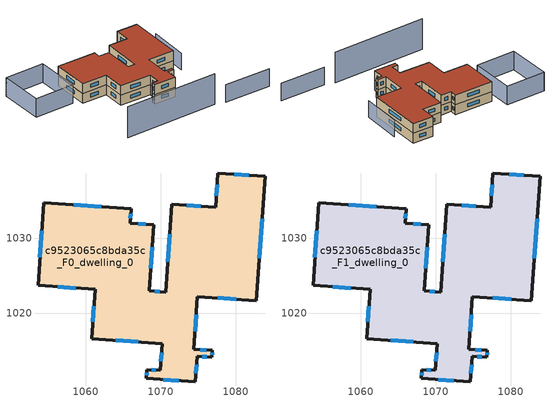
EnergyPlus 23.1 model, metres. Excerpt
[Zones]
c9523065c8bda35c_F0_dwelling_0
 floor ground (EU_floor_Construction): 1083.94,1038.28 1082.78,1021.67 1074.91,1022.21 1074.42,1015.18 1076.91,1015.01 1076.84,1014.11 1074.87,1014.25 1074.63,1010.8 1068.07,1011.26 1068.16,1012.46 1069.95,1012.33 1070.2,1015.92 1060.77,1016.58 1061.23,1023.17 1053.6,1023.7 1054.37,1034.77 1066.04,1033.96 1065.91,1032.02 1069.05,1031.8 1068.44,1022.97 1070.66,1022.81 1071.48,1034.57 1077.34,1034.16 1077.66,1038.72 z0
 wall outside (EU_wall_Construction): 1074.63,1010.8 1074.87,1014.25 1076.84,1014.11 1076.91,1015.01 1074.42,1015.18 1074.91,1022.21 1082.78,1021.67 1083.94,1038.28 1077.66,1038.72 1077.34,1034.16 1071.48,1034.57 1070.66,1022.81 1068.44,1022.97 1069.05,1031.8 1065.91,1032.02 1066.04,1033.96 1054.37,1034.77 1053.6,1023.7 1061.23,1023.17 1060.77,1016.58 1070.2,1015.92 1069.95,1012.33 1068.16,1012.46 1068.07,1011.26 1074.63,1010.8 z0:3
 window (EU_Window_Construction): 1074.72,1011.98 1074.79,1013.07 / 1070.32,1011.1 1072.39,1010.96 / 1068.13,1012.05 1068.1,1011.67 / 1069.34,1012.38 1068.77,1012.42 / 1070.12,1014.69 1070.04,1013.56 / 1064,1016.35 1066.97,1016.14 / 1061.07,1020.91 1060.93,1018.83 / 1056.21,1023.52 1058.62,1023.35 / 1054.11,1030.98 1053.86,1027.49 / 1062.05,1034.24 1058.37,1034.5 / 1065.95,1032.68 1066,1033.3 / 1067.97,1031.87 1066.98,1031.94 / 1068.65,1025.99 1068.84,1028.77 / 1069.9,1022.87 1069.2,1022.91 / 1071.2,1030.54 1070.94,1026.84 / 1075.33,1034.3 1073.49,1034.43 / 1077.55,1037.16 1077.45,1035.72 / 1081.79,1038.43 1079.81,1038.57 / 1083.18,1027.35 1083.55,1032.59 / 1077.61,1022.03 1080.09,1021.85 / 1074.59,1017.59 1074.75,1019.81 / 1076.06,1015.07 1075.27,1015.12 / 1076.87,1014.42 1076.89,1014.7 / 1075.55,1014.2 1076.17,1014.16 z1.03:1.97
c9523065c8bda35c_F1_dwelling_0
 floor to c9523065c8bda35c_F0_dwelling_0 (EU_floor_Construction): 1083.94,1038.28 1082.78,1021.67 1074.91,1022.21 1074.42,1015.18 1076.91,1015.01 1076.84,1014.11 1074.87,1014.25 1074.63,1010.8 1068.07,1011.26 1068.16,1012.46 1069.95,1012.33 1070.2,1015.92 1060.77,1016.58 1061.23,1023.17 1053.6,1023.7 1054.37,1034.77 1066.04,1033.96 1065.91,1032.02 1069.05,1031.8 1068.44,1022.97 1070.66,1022.81 1071.48,1034.57 1077.34,1034.16 1077.65,1038.72 z3
 wall outside (EU_wall_Construction): 1074.63,1010.8 1074.87,1014.25 1076.84,1014.11 1076.91,1015.01 1074.42,1015.18 1074.91,1022.21 1082.78,1021.67 1083.94,1038.28 1077.66,1038.72 1077.34,1034.16 1071.48,1034.57 1070.66,1022.81 1068.44,1022.97 1069.05,1031.8 1065.91,1032.02 1066.04,1033.96 1054.37,1034.77 1053.6,1023.7 1061.23,1023.17 1060.77,1016.58 1070.2,1015.92 1069.95,1012.33 1068.16,1012.46 1068.07,1011.26 1074.63,1010.8 z3:6
 window (EU_Window_Construction): 1074.72,1011.98 1074.79,1013.07 / 1070.32,1011.1 1072.39,1010.96 / 1068.13,1012.05 1068.1,1011.67 / 1069.34,1012.38 1068.77,1012.42 / 1070.12,1014.69 1070.04,1013.56 / 1064,1016.35 1066.97,1016.14 / 1061.07,1020.91 1060.93,1018.83 / 1056.21,1023.52 1058.62,1023.35 / 1054.11,1030.98 1053.86,1027.49 / 1062.05,1034.24 1058.37,1034.5 / 1065.95,1032.68 1066,1033.3 / 1067.97,1031.87 1066.98,1031.94 / 1068.65,1025.99 1068.84,1028.77 / 1069.9,1022.87 1069.2,1022.91 / 1071.2,1030.54 1070.94,1026.84 / 1075.33,1034.3 1073.49,1034.43 / 1077.55,1037.16 1077.45,1035.72 / 1081.79,1038.43 1079.81,1038.57 / 1083.18,1027.35 1083.55,1032.59 / 1077.61,1022.03 1080.09,1021.85 / 1074.59,1017.59 1074.75,1019.81 / 1076.06,1015.07 1075.27,1015.12 / 1076.87,1014.42 1076.89,1014.7 / 1075.55,1014.2 1076.17,1014.16 z4.03:4.97
 roof outside (EU_roof_Construction): 1076.84,1014.11 1076.91,1015.01 1074.42,1015.18 1074.91,1022.21 1082.78,1021.67 1083.94,1038.28 1077.66,1038.72 1077.34,1034.16 1071.48,1034.57 1070.66,1022.81 1068.44,1022.97 1069.05,1031.8 1065.91,1032.02 1066.04,1033.96 1054.37,1034.77 1053.6,1023.7 1061.23,1023.17 1060.77,1016.58 1070.2,1015.92 1069.95,1012.33 1068.16,1012.46 1068.07,1011.26 1074.63,1010.8 1074.87,1014.25 z6
shading: 1051.77,1002.51 1080.25,1001.32 z0:9.4; 1083.23,1000.38 1097.28,999.54 z0:5.4; 1084.67,1020.66 1085.68,1032.62 z0:5.1; 1051.62,1025.31 1039.63,1025.85 / 1039.63,1025.85 1040.23,1039.25 / 1040.23,1039.25 1052.22,1038.71 / 1052.22,1038.71 1051.62,1025.31 z0:5.7
[Building]
EU S2 Campaign: North Axis=0; Terrain=City; Solar Distribution=FullExterior
[Site:Location]
Cape.Town.Intl.AP: Latitude=-33.965; Longitude=18.602; Time Zone=2; Elevation=46
[SizingPeriod:WeatherFileDays]
AnnualSizingPeriod: Begin Month=1; Begin Day of Month=1; End Month=12; End Day of Month=31; Day of Week for Start Day=Monday; Use Weather File Daylight Saving Period=No; Use Weather File Rain and Snow Indicators=No
[MATERIAL]
EU_InternalMass_Material: Roughness=MediumRough; Thickness=0.1; Conductivity=1; Density=1800; Specific Heat=900; Thermal Absorptance=0.9; Solar Absorptance=0.7; Visible Absorptance=0.7
[MATERIAL:NOMASS] Roughness=MediumRough; Thermal Absorptance=0.9; Solar Absorptance=0.7; Visible Absorptance=0.7
Name | Thermal Resistance
EU_wall_NoMass | 0.493876
EU_roof_NoMass | 0.449382
EU_floor_NoMass | 1.25
[WINDOWMATERIAL:SIMPLEGLAZINGSYSTEM]
EU_Window_SimpleGlazing: UFactor=4.4; Solar Heat Gain Coefficient=0.85; Visible Transmittance=0.85
[CONSTRUCTION]
EU_wall_Construction: EU_wall_NoMass
EU_roof_Construction: EU_roof_NoMass
EU_floor_Construction: EU_floor_NoMass
EU_Window_Construction: EU_Window_SimpleGlazing
EU_InternalMass_Construction: EU_InternalMass_Material
[ZONE] Type=1; Multiplier=1; Ceiling Height=autocalculate; Volume=1357.63; Floor Area=autocalculate; Part of Total Floor Area=Yes
c9523065c8bda35c_F0_dwelling_0; c9523065c8bda35c_F1_dwelling_0
[INTERNALMASS] Construction=EU_InternalMass_Construction; Surface Area=452.543
Name | Zone or ZoneList
c9523065c8bda35c_F0_dwelling_0_EU_InternalMass | c9523065c8bda35c_F0_dwelling_0
c9523065c8bda35c_F1_dwelling_0_EU_InternalMass | c9523065c8bda35c_F1_dwelling_0
[OTHEREQUIPMENT] Fuel Type=Electricity; Design Level Calculation Method=Watts/Area; Power per Zone Floor Area=1; Fraction Latent=0; Fraction Radiant=0; Fraction Lost=0; Carbon Dioxide Generation Rate=0; EndUse Subcategory=EU_Step8_InternalGains
Name | Zone or ZoneList or Space or SpaceList | Schedule
EU_Step8_InternalGain_c9523065c8bda35c_F0_dwelling_0_f000 | c9523065c8bda35c_F0_dwelling_0 | EU_Step8_GainSchedule_c9523065c8bda35c_F0_dwelling_0_f000
EU_Step8_InternalGain_c9523065c8bda35c_F1_dwelling_0_f000 | c9523065c8bda35c_F1_dwelling_0 | EU_Step8_GainSchedule_c9523065c8bda35c_F1_dwelling_0_f000
[ZONEVENTILATION:DESIGNFLOWRATE] Schedule=EU_AlwaysOn; Design Flow Rate Calculation Method=AirChanges/Hour; Air Changes per Hour=0.64; Ventilation Type=Natural; Fan Pressure Rise=0; Fan Total Efficiency=1; Constant Term Coefficient=1; Temperature Term Coefficient=0; Velocity Term Coefficient=0; Velocity Squared Term Coefficient=0; Minimum Indoor Temperature=-100; Maximum Indoor Temperature=100; Delta Temperature=-100; Minimum Outdoor Temperature=-100; Maximum Outdoor Temperature=100; Maximum Wind Speed=40
Name | Zone or ZoneList or Space or SpaceList
EU_ConstantAir_c9523065c8bda35c_F0_dwelling_0 | c9523065c8bda35c_F0_dwelling_0
EU_ConstantAir_c9523065c8bda35c_F1_dwelling_0 | c9523065c8bda35c_F1_dwelling_0
[HVACTEMPLATE:THERMOSTAT] Constant Heating Setpoint=20; Constant Cooling Setpoint=50
EU_HeatOnly_c9523065c8bda35c_F0_dwelling_0; EU_HeatOnly_c9523065c8bda35c_F1_dwelling_0
[HVACTEMPLATE:ZONE:IDEALLOADSAIRSYSTEM] System Availability Schedule=EU_AlwaysOn; Maximum Heating Supply Air Temperature=50; Minimum Cooling Supply Air Temperature=13; Maximum Heating Supply Air Humidity Ratio=0.0156; Minimum Cooling Supply Air Humidity Ratio=0.0077; Heating Limit=NoLimit; Cooling Limit=NoLimit; Heating Availability Schedule=EU_AlwaysOn; Cooling Availability Schedule=EU_CoolingOff; Dehumidification Control Type=ConstantSensibleHeatRatio; Cooling Sensible Heat Ratio=0.7; Dehumidification Setpoint=60; Humidification Control Type=None; Humidification Setpoint=30; Outdoor Air Method=None; Outdoor Air Flow Rate per Person=0.00944; Outdoor Air Flow Rate per Zone Floor Area=0; Outdoor Air Flow Rate per Zone=0; Demand Controlled Ventilation Type=None; Outdoor Air Economizer Type=NoEconomizer; Heat Recovery Type=None; Sensible Heat Recovery Effectiveness=0.7; Latent Heat Recovery Effectiveness=0.65
Name | Template Thermostat
c9523065c8bda35c_F0_dwelling_0 | EU_HeatOnly_c9523065c8bda35c_F0_dwelling_0
c9523065c8bda35c_F1_dwelling_0 | EU_HeatOnly_c9523065c8bda35c_F1_dwelling_0
[SIZING:ZONE] Zone Cooling Design Supply Air Temperature Input Method=SupplyAirTemperature; Zone Cooling Design Supply Air Temperature=13; Zone Heating Design Supply Air Temperature Input Method=SupplyAirTemperature; Zone Heating Design Supply Air Temperature=50; Zone Cooling Design Supply Air Humidity Ratio=0.008; Zone Heating Design Supply Air Humidity Ratio=0.008; Cooling Design Air Flow Method=DesignDay; Cooling Design Air Flow Rate=0; Cooling Minimum Air Flow per Zone Floor Area=0.000762; Cooling Minimum Air Flow=0; Cooling Minimum Air Flow Fraction=0.2; Heating Design Air Flow Method=DesignDay; Heating Design Air Flow Rate=0; Heating Maximum Air Flow per Zone Floor Area=0.002032; Heating Maximum Air Flow=0.141576; Heating Maximum Air Flow Fraction=0.3; Account for Dedicated Outdoor Air System=No; Dedicated Outdoor Air System Control Strategy=NeutralSupplyAir; Dedicated Outdoor Air Low Setpoint Temperature for Design=autosize; Dedicated Outdoor Air High Setpoint Temperature for Design=autosize; Zone Load Sizing Method=Sensible Load Only No Latent Load; Zone Latent Cooling Design Supply Air Humidity Ratio Input Method=HumidityRatioDifference; Zone Cooling Design Supply Air Humidity Ratio Difference=0.005; Zone Latent Heating Design Supply Air Humidity Ratio Input Method=HumidityRatioDifference; Zone Humidification Design Supply Air Humidity Ratio Difference=0.005
c9523065c8bda35c_F0_dwelling_0; c9523065c8bda35c_F1_dwelling_0
[SCHEDULE:CONSTANT]
Name | Hourly Value
EU_AlwaysOn | 1
EU_CoolingOff | 0
[SCHEDULE:FILE] Column Number=1; Rows to Skip at Top=0; Number of Hours of Data=8760; Column Separator=Comma; Interpolate to Timestep=No; Minutes per Item=60; Adjust Schedule for Daylight Savings=Yes
Name | File
EU_Step8_GainSchedule_c9523065c8bda35c_F0_dwelling_0_f000 | ../../schedules/c9523065c8bda35c/c9523065c8bda35c_F0_dwelling_0_f000_gain.csv
EU_Step8_GainSchedule_c9523065c8bda35c_F1_dwelling_0_f000 | ../../schedules/c9523065c8bda35c/c9523065c8bda35c_F1_dwelling_0_f000_gain.csv
